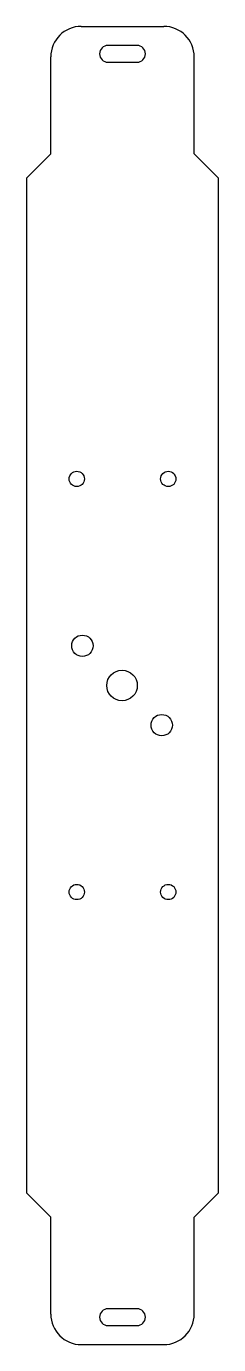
# Model space of a CAD drawing. Header units: millimetres. Extents: x 108 to 171, y -64 to 368.
import ezdxf

# ---------------------------------------------------------------- set-up
doc = ezdxf.new("R2010")
doc.units = ezdxf.units.MM
doc.layers.add('DV3_0', color=7, linetype='Continuous')

msp = doc.modelspace()

# ---------------------------------------------------------------- linework, layer by layer
at = {"layer": 'DV3_0', "color": 7, "linetype": 'Continuous'}
for p, q in [((126.11, 368.19), (153.11, 368.19)), ((144.36, 361.94), (134.86, 361.94)), ((116.11, 326.44), (116.11, 358.19)), ((134.86, 356.44), (144.36, 356.44)), ((163.11, 326.44), (163.11, 358.19)), ((116.1, 326.43), (108.1, 318.43)), ((116.1, 326.43), (116.11, 326.43)), ((116.11, 326.44), (116.11, 326.43)), ((163.11, 326.43), (163.11, 326.44)), ((163.11, 326.43), (163.11, 326.43)), ((171.11, 318.43), (163.11, 326.43)), ((108.1, 318.43), (108.1, -14.06)), ((171.11, -14.06), (171.11, 318.43)), ((116.1, -22.06), (108.1, -14.06)), ((171.11, -14.06), (163.11, -22.06)), ((116.11, -22.06), (116.1, -22.06)), ((116.11, -22.06), (116.11, -22.07)), ((116.11, -53.81), (116.11, -22.07)), ((163.11, -22.06), (163.11, -22.06)), ((163.11, -22.07), (163.11, -22.06)), ((163.11, -53.81), (163.11, -22.07)), ((144.36, -52.06), (134.86, -52.06)), ((134.86, -57.56), (144.36, -57.56)), ((126.11, -63.81), (153.11, -63.81))]:
    msp.add_line(p, q, dxfattribs=at)
for centre, radius in [((124.61, 219.87), 2.5), ((154.61, 219.87), 2.5), ((126.46, 165.19), 3.5), ((139.46, 152.19), 5), ((152.46, 139.19), 3.5), ((124.61, 84.51), 2.5), ((154.61, 84.51), 2.5)]:
    msp.add_circle(centre, radius, dxfattribs=at)
for centre, radius, start, end in [((126.11, 358.19), 10, 90, 180), ((153.11, 358.19), 10, 0, 90), ((134.86, 359.19), 2.75, 90, 270), ((144.36, 359.19), 2.75, 270, 90), ((126.11, -53.81), 10, 180, 270), ((134.86, -54.81), 2.75, 90, 270), ((144.36, -54.81), 2.75, 270, 90), ((153.11, -53.81), 10, 270, 0)]:
    msp.add_arc(centre, radius, start, end, dxfattribs=at)

doc.saveas('drawing.dxf')
